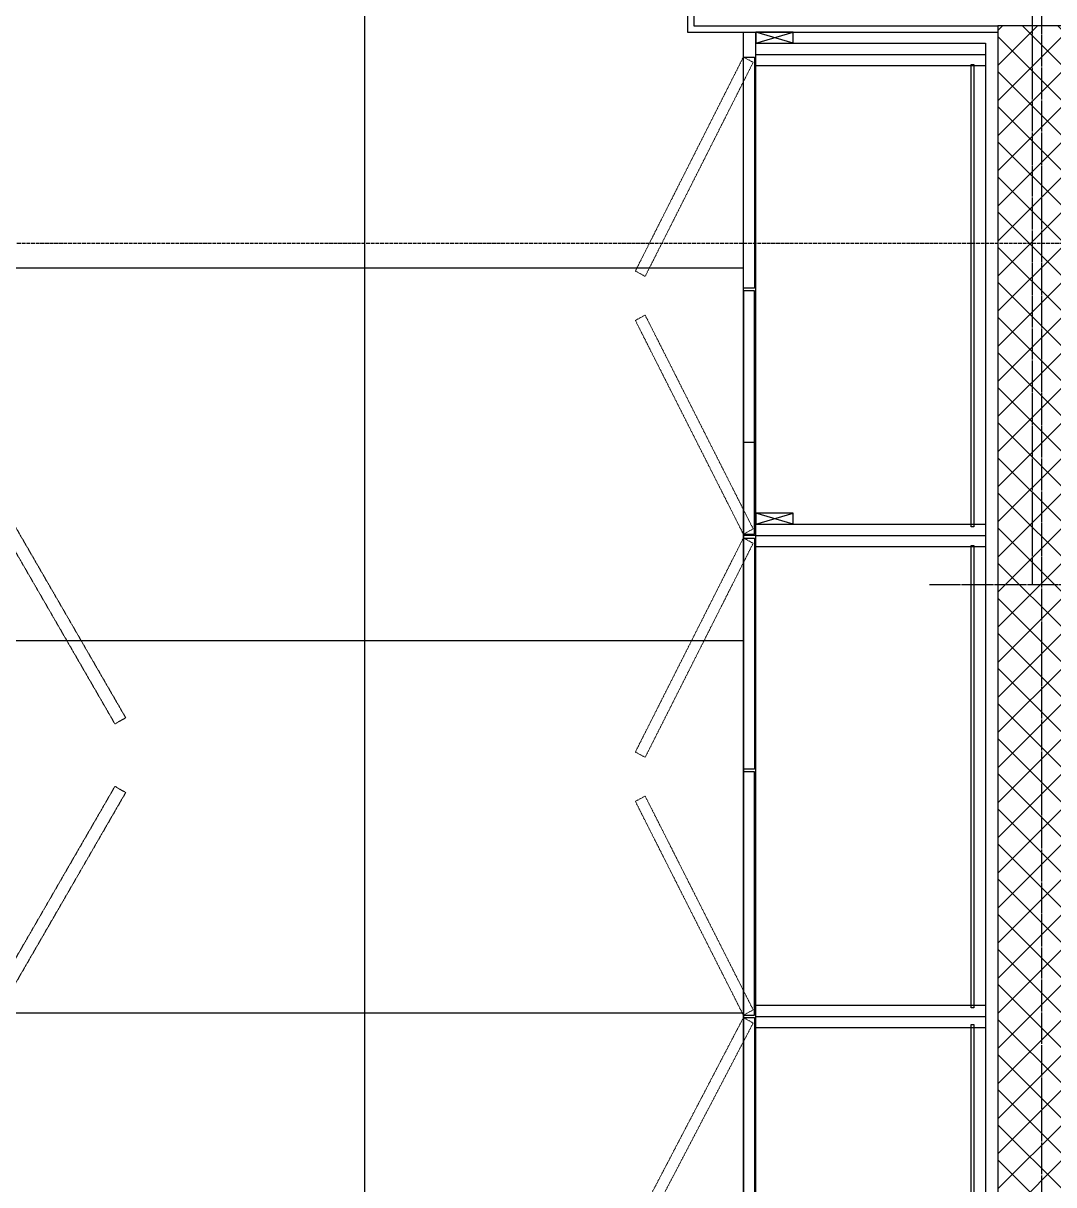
# Model space of a CAD drawing. Header units: millimetres. Extents: x 18456 to 179493, y -203649 to 469211.
# Drawn here: x 141241 to 142901, y 349905 to 351777 of the extents above; entities that cross this region are included whole.
import ezdxf

# ---------------------------------------------------------------- set-up
doc = ezdxf.new("R2010")
doc.units = ezdxf.units.MM
for name, pattern in [('X-평면도(기본형)$0$-HID', [2.5, 1.5, -1]), ('X-평면도(기본형)$0$CEN', [52.5, 50, -1, 0.5, -1]), ('X-평면도(기본형)$0$HID', [2.8, 1.8, -1]), ('X-평면도(기본형)$0$HID2', [7.5, 6, -1.5]), ('X-평면도(기본형)$0$x-ref_plan S1$0$HID', [2.3, 1.5, -0.8])]:
    doc.linetypes.add(name, pattern=pattern)
for name, color, linetype, true_color in [('X-평면도(기본형)$0$40HAT', 9, 'Continuous', 0x808080), ('X-평면도(기본형)$0$4GYP', 4, 'Continuous', 0x00ffff), ('X-평면도(기본형)$0$CEN', 1, 'X-평면도(기본형)$0$CEN', 0xff0000), ('X-평면도(기본형)$0$I-CL-FUR', 9, 'X-평면도(기본형)$0$-HID', 0x808080), ('X-평면도(기본형)$0$I-FL-FUR(B)', 6, 'Continuous', 0xff00ff), ('X-평면도(기본형)$0$KITC', 6, 'Continuous', 0xff00ff), ('X-평면도(기본형)$0$TIL', 5, 'Continuous', 0x0000ff), ('X-평면도(기본형)$0$UIS', 7, 'X-평면도(기본형)$0$HID2', 0x000000), ('X-평면도(기본형)$0$W2', 3, 'Continuous', 0x00ff00)]:
    doc.layers.add(name, color=color, linetype=linetype, true_color=true_color)
doc.layers.add('X-평면도(기본형)$0$F-FUR-FIX', color=6, linetype='Continuous', lineweight=9, true_color=0xff00ff)
doc.layers.add('X-평면도(기본형)$0$FUR-FIX', color=6, linetype='Continuous', lineweight=9, true_color=0xff00ff)

# ---------------------------------------------------------------- blocks, each defined once
blk = doc.blocks.new('X-평면도(기본형)$0$A$C0E9D10F9')
at = {"layer": 'X-평면도(기본형)$0$F-FUR-FIX', "color": 1, "linetype": 'X-평면도(기본형)$0$HID', "ltscale": 0.5, "true_color": 0xff0000}
for points in [[(178.2, 1986.5), (194, 1995), (20, 2339.9), (4.2, 2331.4)], [(178.2, 1924), (194, 1915.5), (20, 1571), (4.2, 1579.6)], [(178.2, 1211.5), (194, 1220), (20, 1564.9), (4.2, 1556.4)], [(178.2, 1149), (194, 1140.5), (20, 796), (4.2, 804.6)], [(178.2, 450.2), (194, 458.8), (20, 792), (4.2, 783.4)]]:
    blk.add_lwpolyline(points, close=True, dxfattribs=at)
at = {"layer": 'X-평면도(기본형)$0$I-FL-FUR(B)', "ltscale": 3}
for p, q in [((0, 2362), (-60, 2380)), ((-60, 2362), (0, 2380)), ((0, 724), (0, 2380)), ((-370, 2362), (-370, 18)), ((0, 2362), (-370, 2362)), ((0, 2344), (-370, 2344)), ((0, 2326), (-370, 2326)), ((0, 1719), (20, 1719)), ((0, -100), (0, 1719)), ((20, 1719), (20, -100)), ((0, 1587), (-60, 1605)), ((-60, 1587), (0, 1605)), ((0, 1587), (-370, 1587)), ((0, 1569), (-370, 1569)), ((0, 1569), (20, 1569)), ((0, 1551), (-370, 1551)), ((0, 812), (-370, 812)), ((0, 794), (-370, 794)), ((0, 776), (-370, 776))]:
    blk.add_line(p, q, dxfattribs=at)
at = {"layer": 'X-평면도(기본형)$0$I-FL-FUR(B)'}
for p, q in [((20, 2380), (0, 2380)), ((20, 724), (20, 2380))]:
    blk.add_line(p, q, dxfattribs=at)
at = {"layer": 'X-평면도(기본형)$0$I-FL-FUR(B)', "ltscale": 3}
for points in [[(-60, 2380), (0, 2380), (0, 2362), (-60, 2362)], [(2, 1967.3), (20, 1967.3), (20, 2339.9), (2, 2339.9)], [(-351, 1583), (-347, 1583), (-347, 2327.9), (-351, 2327.9)], [(2, 1963.3), (20, 1963.3), (20, 1571), (2, 1571)], [(-60, 1605), (0, 1605), (0, 1587), (-60, 1587)], [(2, 1192.2), (20, 1192.2), (20, 1564.9), (2, 1564.9)], [(-351, 808), (-347, 808), (-347, 1552.9), (-351, 1552.9)], [(2, 1188.2), (20, 1188.2), (20, 796), (2, 796)], [(2, 414.7), (20, 414.7), (20, 792), (2, 792)], [(-351, 50), (-347, 50), (-347, 781), (-351, 781)]]:
    blk.add_lwpolyline(points, close=True, dxfattribs=at)
blk = doc.blocks.new('X-평면도(기본형)$0$A$C745B7F2C')
at = {"layer": 'X-평면도(기본형)$0$FUR-FIX', "color": 1, "linetype": 'X-평면도(기본형)$0$x-ref_plan S1$0$HID', "ltscale": 0.5, "true_color": 0xff0000}
for points in [[(-2.7, 910), (-20, 920), (-245, 530.3), (-227.7, 520.3)], [(-2.7, 30), (-20, 20), (-245, 409.7), (-227.7, 419.7)]]:
    blk.add_lwpolyline(points, close=True, dxfattribs=at)

msp = doc.modelspace()

# ---------------------------------------------------------------- hatches: boundary and pattern name
at = {"layer": 'X-평면도(기본형)$0$40HAT'}
h = msp.add_hatch(dxfattribs=at)
h.set_pattern_fill('H3', color=256, scale=40, style=0, pattern_type=2)
h.set_pattern_definition([(315, (-174175.336, 75338.112), (28.2842712, 28.2842712), []), (45, (-174175.336, 75338.112), (-28.2842712, 28.2842712), [])])
h.paths.add_polyline_path([(144501.3, 350932.4), (144501.3, 350842.4), (142921.3, 350842.4), (142921.3, 348862.4), (142811.3, 348862.4), (142811.3, 351772.4), (142921.3, 351772.4), (142921.3, 350932.4)], flags=0)

# ---------------------------------------------------------------- linework, layer by layer
at = {"layer": 'X-평면도(기본형)$0$4GYP'}
for p, q in [((142311.3, 352272.4), (142311.3, 351762.4)), ((142321.3, 352272.4), (142321.3, 351772.4)), ((142311.3, 351762.4), (142811.3, 351762.4)), ((142321.3, 351772.4), (142811.3, 351772.4))]:
    msp.add_line(p, q, dxfattribs=at)
at = {"layer": 'X-평면도(기본형)$0$CEN'}
for p, q in [((142866.3, 352072.4), (142866.3, 350872.4)), ((142881.3, 352072.4), (142881.3, 347752.4)), ((142701.3, 350872.4), (144701.3, 350872.4))]:
    msp.add_line(p, q, dxfattribs=at)
at = {"layer": 'X-평면도(기본형)$0$TIL'}
for p, q in [((141791.3, 349582.4), (141791.3, 352272.4)), ((141181.3, 351382.4), (142401.3, 351382.4)), ((141181.3, 350782.4), (142401.3, 350782.4)), ((141181.3, 350182.4), (142401.3, 350182.4))]:
    msp.add_line(p, q, dxfattribs=at)
at = {"layer": 'X-평면도(기본형)$0$UIS'}
msp.add_lwpolyline([(140331.3, 351422.4), (144501.3, 351422.4)], dxfattribs=at)
at = {"layer": 'X-평면도(기본형)$0$W2'}
for p, q in [((142921.3, 351772.4), (142811.3, 351772.4)), ((142811.3, 351772.4), (142811.3, 348862.4))]:
    msp.add_line(p, q, dxfattribs=at)

# ---------------------------------------------------------------- block references
at = {"layer": 'X-평면도(기본형)$0$I-CL-FUR', "xscale": -1}
msp.add_blockref('X-평면도(기본형)$0$A$C0E9D10F9', (142421.3, 349382.4), dxfattribs=at)
at = {"layer": 'X-평면도(기본형)$0$KITC', "xscale": -1}
msp.add_blockref('X-평면도(기본형)$0$A$C745B7F2C', (141161.3, 350127.4), dxfattribs=at)

doc.saveas('drawing.dxf')
